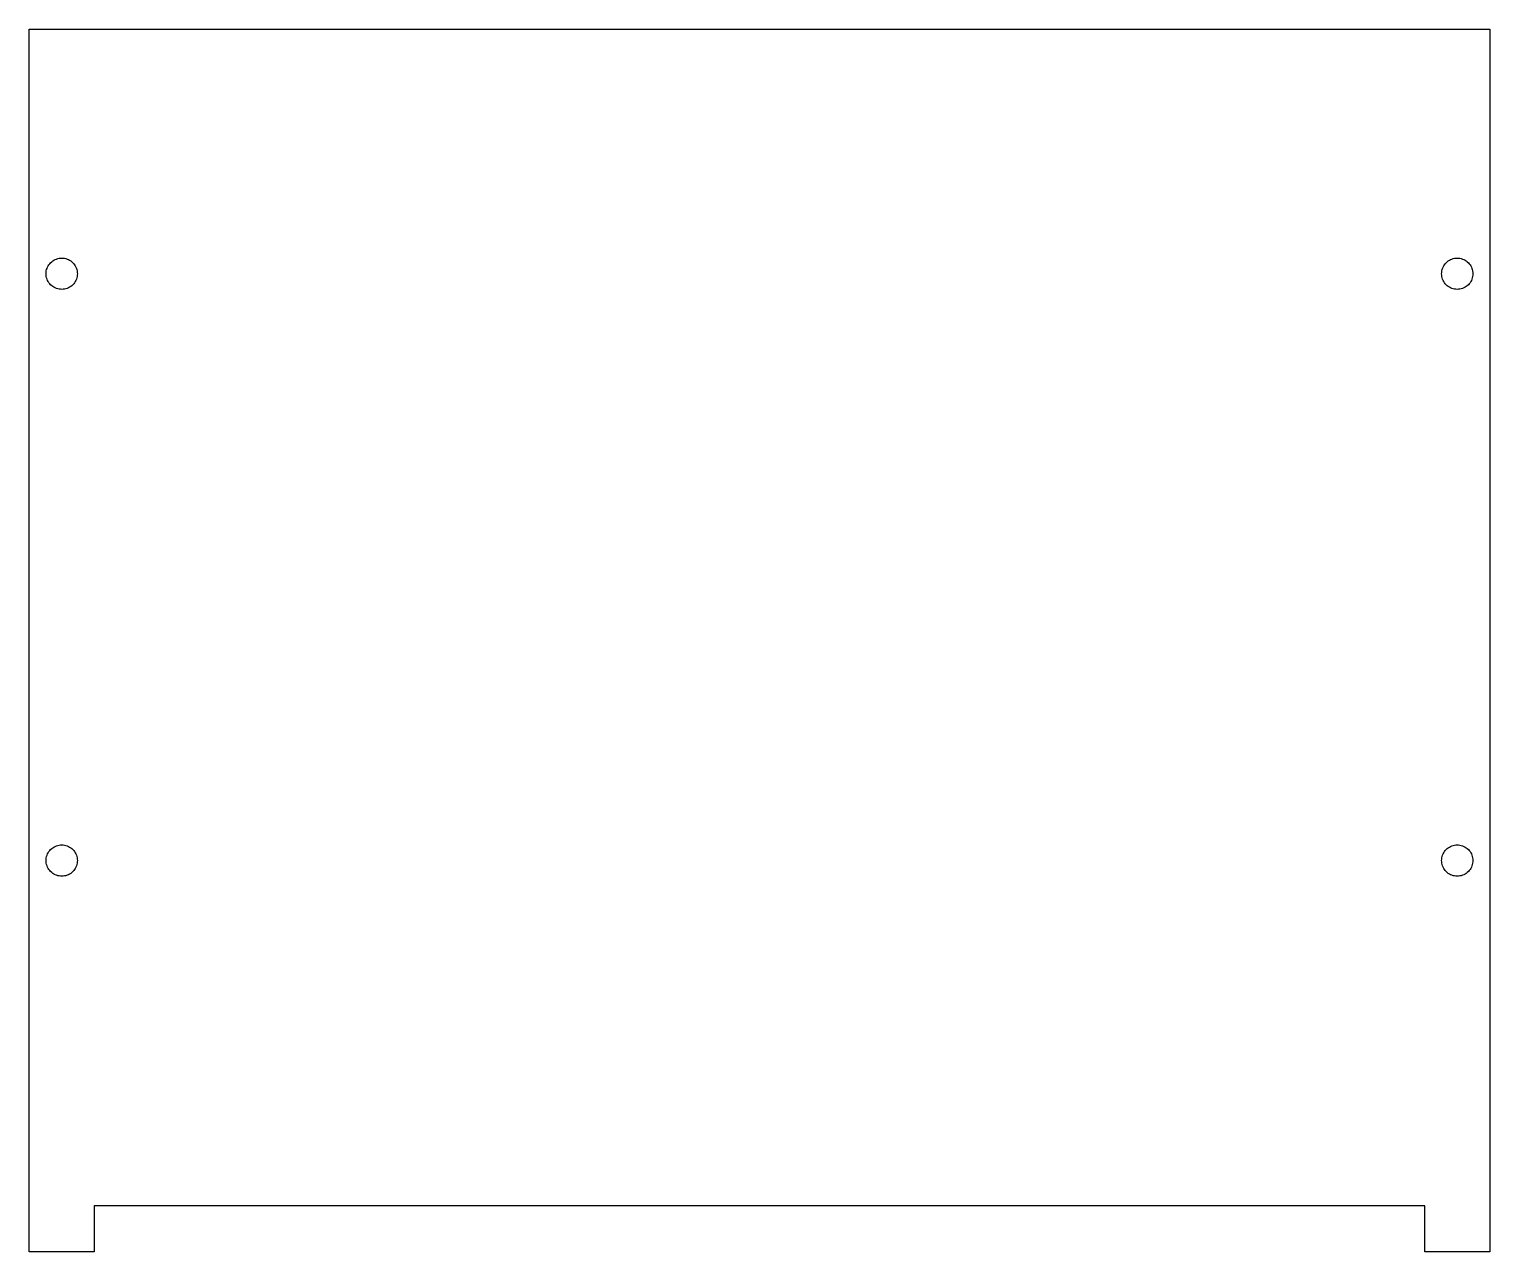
# Model space of a CAD drawing. Extents: x -75 to 75, y -62 to 62.
import ezdxf

# ---------------------------------------------------------------- set-up
doc = ezdxf.new("R2010")
doc.units = 0
doc.layers.get('0').update_dxf_attribs({"linetype": 'CONTINUOUS'})

msp = doc.modelspace()

# ---------------------------------------------------------------- linework, layer by layer
at = {"color": 7}
for p, q in [((-74.65, 62.5), (74.65, 62.5)), ((-74.65, -62.5), (-74.65, 62.5)), ((74.65, 62.5), (74.65, -62.5)), ((-69.725, 37.5), (-69.725, 37.5)), ((72.925, 37.5), (72.925, 37.5)), ((-69.725, -22.5), (-69.725, -22.5)), ((72.925, -22.5), (72.925, -22.5)), ((-68, -57.8), (-68, -62.5)), ((68, -57.8), (-68, -57.8)), ((68, -62.5), (68, -57.8)), ((-68, -62.5), (-74.65, -62.5)), ((74.65, -62.5), (68, -62.5))]:
    msp.add_line(p, q, dxfattribs=at)
for points, knots in [([(-69.725, 37.5), (-69.744117, 37.687063), (-69.782077, 38.058513), (-70.076583, 38.549389), (-70.507791, 38.914343), (-71.04176, 39.107903), (-71.608362, 39.107903), (-72.141584, 38.914343), (-72.575777, 38.549389), (-72.859189, 38.058513), (-72.958142, 37.5), (-72.859189, 36.941487), (-72.575777, 36.450611), (-72.141584, 36.085657), (-71.608362, 35.892097), (-71.04176, 35.892097), (-70.507791, 36.085657), (-70.076583, 36.450611), (-69.782077, 36.941487), (-69.744117, 37.312937), (-69.725, 37.5)], [0, 0, 0, 0, 0.558343, 1.108694, 1.667037, 2.225379, 2.775731, 3.334074, 3.892416, 4.442768, 5.001111, 5.559453, 6.109805, 6.668148, 7.22649, 7.776842, 8.335184, 8.893527, 9.443879, 10.002221, 10.002221, 10.002221, 10.002221]), ([(72.925, 37.5), (72.905883, 37.687063), (72.867923, 38.058513), (72.573417, 38.549389), (72.142209, 38.914343), (71.60824, 39.107903), (71.041638, 39.107903), (70.508416, 38.914343), (70.074223, 38.549389), (69.790811, 38.058513), (69.691858, 37.5), (69.790811, 36.941487), (70.074223, 36.45061), (70.508416, 36.085657), (71.041638, 35.892097), (71.60824, 35.892097), (72.142209, 36.085657), (72.573417, 36.45061), (72.867923, 36.941487), (72.905883, 37.312937), (72.925, 37.5)], [0, 0, 0, 0, 0.558343, 1.108694, 1.667037, 2.225379, 2.775731, 3.334074, 3.892416, 4.442768, 5.001111, 5.559453, 6.109805, 6.668148, 7.22649, 7.776842, 8.335185, 8.893527, 9.443879, 10.002222, 10.002222, 10.002222, 10.002222]), ([(-69.725, -22.5), (-69.744117, -22.312937), (-69.782077, -21.941487), (-70.076583, -21.45061), (-70.507791, -21.085657), (-71.04176, -20.892097), (-71.608362, -20.892097), (-72.141584, -21.085657), (-72.575777, -21.45061), (-72.859189, -21.941487), (-72.958142, -22.5), (-72.859189, -23.058513), (-72.575777, -23.549389), (-72.141584, -23.914343), (-71.608362, -24.107902), (-71.04176, -24.107902), (-70.507791, -23.914343), (-70.076583, -23.549389), (-69.782077, -23.058513), (-69.744117, -22.687063), (-69.725, -22.5)], [0, 0, 0, 0, 0.558343, 1.108694, 1.667037, 2.225379, 2.775731, 3.334074, 3.892416, 4.442768, 5.001111, 5.559453, 6.109805, 6.668148, 7.22649, 7.776842, 8.335184, 8.893527, 9.443879, 10.002221, 10.002221, 10.002221, 10.002221]), ([(72.925, -22.5), (72.905883, -22.312937), (72.867923, -21.941487), (72.573417, -21.45061), (72.142209, -21.085657), (71.60824, -20.892097), (71.041638, -20.892097), (70.508416, -21.085657), (70.074223, -21.45061), (69.790811, -21.941487), (69.691858, -22.5), (69.790811, -23.058513), (70.074223, -23.54939), (70.508416, -23.914343), (71.041638, -24.107903), (71.60824, -24.107903), (72.142209, -23.914343), (72.573417, -23.54939), (72.867923, -23.058513), (72.905883, -22.687063), (72.925, -22.5)], [0, 0, 0, 0, 0.558343, 1.108694, 1.667037, 2.225379, 2.775731, 3.334074, 3.892416, 4.442768, 5.001111, 5.559453, 6.109805, 6.668148, 7.22649, 7.776842, 8.335185, 8.893527, 9.443879, 10.002222, 10.002222, 10.002222, 10.002222])]:
    msp.add_open_spline(points, degree=3, knots=knots, dxfattribs=at)

doc.saveas('drawing.dxf')
